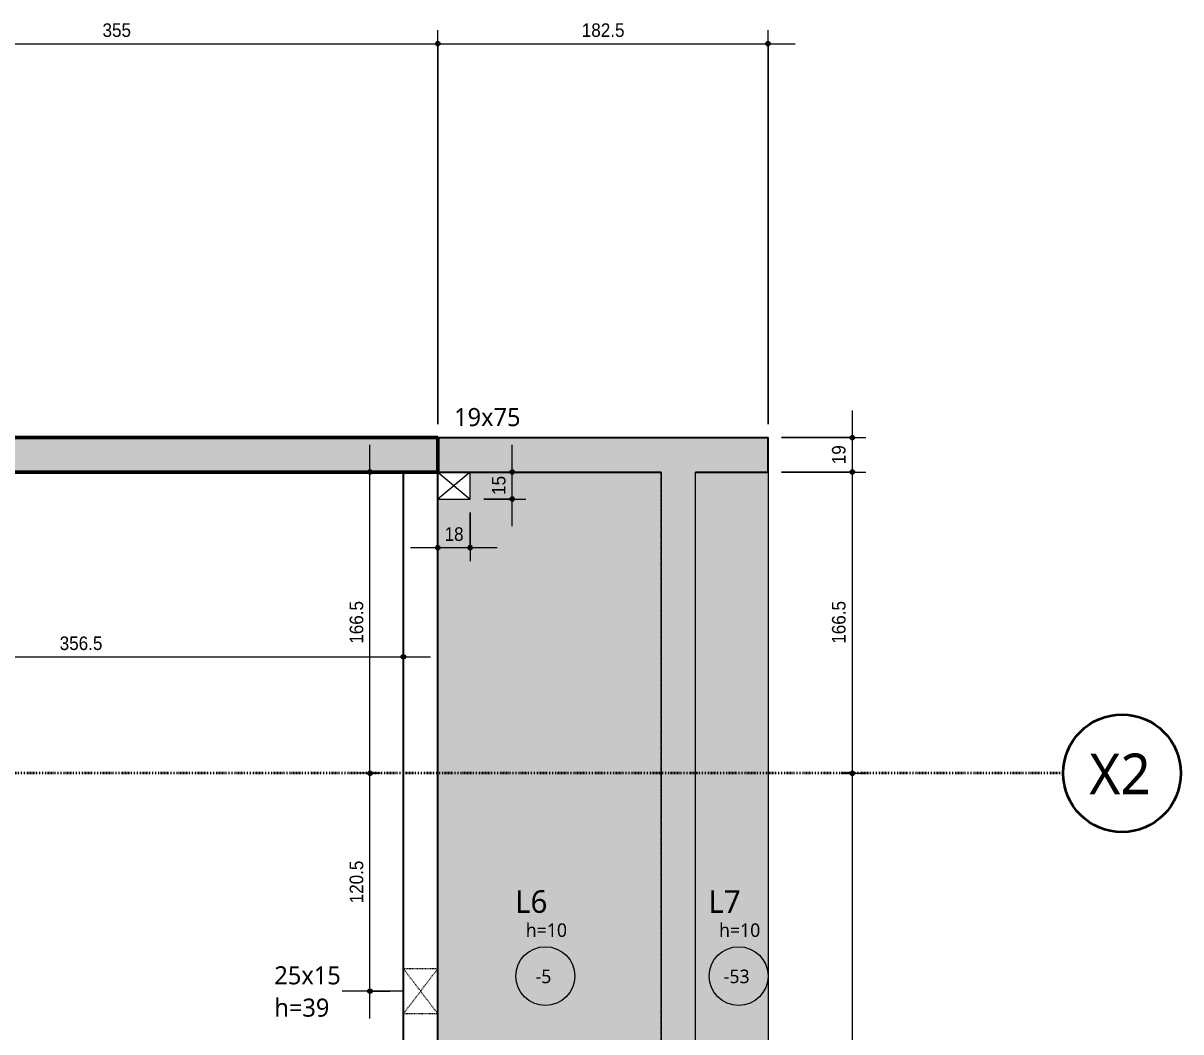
# Model space of a CAD drawing. Header units: centimetres. Extents: x -1897 to 22038, y -1268 to 84208.
# Drawn here: x 1265 to 1905, y 81 to 638 of the extents above; entities that cross this region are included whole.
import ezdxf

# ---------------------------------------------------------------- set-up
doc = ezdxf.new("R2010")
doc.units = ezdxf.units.CM
for name, pattern in [('Dash dot', [1.5875, 0.635, -0.47625, 0, -0.47625]), ('Hidden', [0.714375, 0.47625, -0.238125]), ('Traço', [0.635, 0.3175, -0.3175])]:
    doc.linetypes.add(name, pattern=pattern)
for name, color, linetype, lineweight in [('A-ANNO-DIMS', 7, 'Continuous', 9), ('A-ANNO-DIMS-50', 7, 'Continuous', 9), ('A-DETL', 7, 'Hidden', 18), ('A-FLOR', 7, 'Continuous', 18), ('A-FLOR-IDEN', 7, 'Continuous', 9), ('A-GENM', 7, 'Continuous', 18), ('A-GENM-HDLN', 7, 'Traço', 18), ('A-GENM-IDEN', 7, 'Continuous', 9), ('S-BEAM', 7, 'Continuous', 18), ('S-BEAM-IDEN', 7, 'Continuous', 9), ('S-COLS', 7, 'Continuous', 18), ('S-GRID', 7, 'Continuous', 9), ('S-GRID-IDEN', 7, 'Continuous', 9)]:
    doc.layers.add(name, color=color, linetype=linetype, lineweight=lineweight)
doc.styles.add('Arial_1', font='arial.ttf', dxfattribs={"width": 0.9, "height": 7.5})
doc.styles.add('Gadugi_1', font='gadugi.ttf', dxfattribs={"height": 10})
doc.styles.add('Gadugi_3', font='gadugi.ttf', dxfattribs={"height": 7.5})
doc.styles.add('Gadugi_4', font='gadugi.ttf', dxfattribs={"height": 12.5})
doc.styles.add('Gadugi_5', font='gadugi.ttf', dxfattribs={"height": 22.5})
doc.dimstyles.new('PED_R80_1_5mm_ACIMA_As_ESQ__R00', dxfattribs={"dimscale": 30.48, "dimtxt": 7.651945, "dimasz": 0.328084, "dimexe": 0.246063, "dimexo": 0.246063, "dimgap": 0.049213, "dimtad": 1, "dimdec": 1, "dimrnd": 0.5, "dimdsep": 46, "dimtxsty": 'Arial_1', "dimblk1": 'DOTSMALL', "dimblk2": 'DOTSMALL', "dimsah": 1, "dimcen": 0.09, "dimdle": 0.492126, "dimazin": 0, "dimtfac": 1, "dimtdec": 4, "dimtix": 1, "dimtmove": 0, "dimatfit": 3, "dimfxl": 1, "dimtvp": 1, "dimtolj": 1, "dimtzin": 0, "dimarcsym": 2})

# ---------------------------------------------------------------- blocks, each defined once
blk = doc.blocks.new('PED_FURO_RETANGULAR_R04_2020 _INSTÂNCIA_ - FURO RET-3744103-PL K 100 - FORMA DO 6º PAVIMENTO')
at = {"layer": 'A-GENM-HDLN'}
for p, q in [((-12.5, -9.5), (-12.5, 9.5)), ((-12.49, 9.5), (12.49, -9.5)), ((-12.49, -9.5), (12.49, 9.5)), ((12.5, 9.5), (12.5, -9.5))]:
    blk.add_line(p, q, dxfattribs=at)
blk = doc.blocks.new('PED_TAG_LAJE_R01 - TÍTULO_ESPESSURA_REBAIXO-2413107-PL K 100 - FORMA DO 6º PAVIMENTO')
at = {"layer": 'A-FLOR-IDEN'}
blk.add_circle((-0.046, -0.667), 0.325, dxfattribs=at)
blk = doc.blocks.new('Eixo - X2-2173052-PL K 100 - FORMA DO 6º PAVIMENTO')
at = {"layer": 'S-GRID-IDEN', "color": 114, "lineweight": 35, "true_color": 0x00b050}
blk.add_circle((0, 0), 0.65, dxfattribs=at)
blk = doc.blocks.new('DIMBLOCK108-PL K 100 - FORMA DO 6º PAVIMENTO')
at = {"layer": 'A-ANNO-DIMS-50', "true_color": 0x000032}
h = blk.add_hatch(color=178, dxfattribs=at)
edge = h.paths.add_edge_path(flags=0)
edge.add_arc((1139.5, 627), 1.25, 0, 360)
h = blk.add_hatch(color=178, dxfattribs=at)
edge = h.paths.add_edge_path(flags=0)
edge.add_arc((1494.5, 627), 1.25, 0, 360)
at = {"layer": 'A-ANNO-DIMS-50', "color": 178, "true_color": 0x000032}
for p, q in [((1139.5, 621.26), (1139.5, 634.5)), ((1494.5, 416.75), (1494.5, 634.5)), ((1139.5, 627), (1494.5, 627)), ((1139.5, 627), (1139.5, 621.26)), ((1494.5, 627), (1494.5, 416.75))]:
    blk.add_line(p, q, dxfattribs=at)
for centre in [(1139.5, 627), (1494.5, 627)]:
    blk.add_circle(centre, 1.25, dxfattribs=at)
at = {"layer": 'A-ANNO-DIMS-50', "color": 0, "insert": (1309.23, 638.23), "char_height": 7.5, "width": 18.6472, "attachment_point": 1, "line_spacing_factor": 0.941778, "style": 'Arial_1'}
blk.add_mtext('355', dxfattribs=at)
blk = doc.blocks.new('_DotSmall')
at = {"color": 0, "linetype": 'ByBlock', "const_width": 0.5}
blk.add_lwpolyline([(-0.0625, 0, 1), (0.0625, 0, 1)], format="xyb", close=True, dxfattribs=at)
blk = doc.blocks.new('DIMBLOCK109-PL K 100 - FORMA DO 6º PAVIMENTO')
at = {"layer": 'A-ANNO-DIMS-50', "true_color": 0x000032}
h = blk.add_hatch(color=178, dxfattribs=at)
edge = h.paths.add_edge_path(flags=0)
edge.add_arc((1494.5, 627), 1.25, 0, 360)
h = blk.add_hatch(color=178, dxfattribs=at)
edge = h.paths.add_edge_path(flags=0)
edge.add_arc((1677, 627), 1.25, 0, 360)
at = {"layer": 'A-ANNO-DIMS-50', "color": 178, "true_color": 0x000032}
for p, q in [((1494.5, 416.75), (1494.5, 634.5)), ((1677, 416.75), (1677, 634.5)), ((1494.5, 627), (1692, 627)), ((1494.5, 627), (1494.5, 416.75)), ((1677, 627), (1677, 416.75))]:
    blk.add_line(p, q, dxfattribs=at)
for centre in [(1494.5, 627), (1677, 627)]:
    blk.add_circle(centre, 1.25, dxfattribs=at)
at = {"layer": 'A-ANNO-DIMS-50', "color": 0, "insert": (1574.1, 638.23), "char_height": 7.5, "width": 27.9708, "attachment_point": 1, "line_spacing_factor": 0.941778, "style": 'Arial_1'}
blk.add_mtext('182.5', dxfattribs=at)
blk = doc.blocks.new('DIMBLOCK181-PL K 100 - FORMA DO 6º PAVIMENTO')
at = {"layer": 'A-ANNO-DIMS-50', "true_color": 0x000032}
h = blk.add_hatch(color=178, dxfattribs=at)
edge = h.paths.add_edge_path(flags=0)
edge.add_arc((1723.56, 409.25), 1.25, 0, 360)
h = blk.add_hatch(color=178, dxfattribs=at)
edge = h.paths.add_edge_path(flags=0)
edge.add_arc((1723.56, 390.25), 1.25, 0, 360)
at = {"layer": 'A-ANNO-DIMS-50', "color": 178, "true_color": 0x000032}
for p, q in [((1723.56, 424.25), (1723.56, 390.25)), ((1684.5, 409.25), (1731.06, 409.25)), ((1723.56, 409.25), (1684.5, 409.25)), ((1684.5, 390.25), (1731.06, 390.25)), ((1723.56, 390.25), (1684.5, 390.25))]:
    blk.add_line(p, q, dxfattribs=at)
for centre in [(1723.56, 409.25), (1723.56, 390.25)]:
    blk.add_circle(centre, 1.25, dxfattribs=at)
at = {"layer": 'A-ANNO-DIMS-50', "color": 0, "insert": (1712.33, 394.57), "char_height": 7.5, "width": 12.4315, "attachment_point": 1, "rotation": 90, "line_spacing_factor": 0.941778, "style": 'Arial_1'}
blk.add_mtext('19', dxfattribs=at)
blk = doc.blocks.new('DIMBLOCK182-PL K 100 - FORMA DO 6º PAVIMENTO')
at = {"layer": 'A-ANNO-DIMS-50', "true_color": 0x000032}
h = blk.add_hatch(color=178, dxfattribs=at)
edge = h.paths.add_edge_path(flags=0)
edge.add_arc((1723.56, 390.25), 1.25, 0, 360)
h = blk.add_hatch(color=178, dxfattribs=at)
edge = h.paths.add_edge_path(flags=0)
edge.add_arc((1723.56, 223.75), 1.25, 0, 360)
at = {"layer": 'A-ANNO-DIMS-50', "color": 178, "true_color": 0x000032}
for p, q in [((1684.5, 390.25), (1731.06, 390.25)), ((1723.56, 390.25), (1684.5, 390.25)), ((1723.56, 390.25), (1723.56, 223.75)), ((1717.83, 223.75), (1731.06, 223.75)), ((1723.56, 223.75), (1717.83, 223.75))]:
    blk.add_line(p, q, dxfattribs=at)
for centre in [(1723.56, 390.25), (1723.56, 223.75)]:
    blk.add_circle(centre, 1.25, dxfattribs=at)
at = {"layer": 'A-ANNO-DIMS-50', "color": 0, "insert": (1712.33, 295.35), "char_height": 7.5, "width": 27.9708, "attachment_point": 1, "rotation": 90, "line_spacing_factor": 0.941778, "style": 'Arial_1'}
blk.add_mtext('166.5', dxfattribs=at)
blk = doc.blocks.new('DIMBLOCK183-PL K 100 - FORMA DO 6º PAVIMENTO')
at = {"layer": 'A-ANNO-DIMS-50', "true_color": 0x000032}
h = blk.add_hatch(color=178, dxfattribs=at)
edge = h.paths.add_edge_path(flags=0)
edge.add_arc((1723.56, 223.75), 1.25, 0, 360)
h = blk.add_hatch(color=178, dxfattribs=at)
edge = h.paths.add_edge_path(flags=0)
edge.add_arc((1723.56, -195.75), 1.25, 0, 360)
at = {"layer": 'A-ANNO-DIMS-50', "color": 178, "true_color": 0x000032}
for p, q in [((1717.83, 223.75), (1731.06, 223.75)), ((1723.56, 223.75), (1717.83, 223.75)), ((1723.56, 223.75), (1723.56, -195.75)), ((1684.5, -195.75), (1731.06, -195.75)), ((1723.56, -195.75), (1684.5, -195.75))]:
    blk.add_line(p, q, dxfattribs=at)
for centre in [(1723.56, 223.75), (1723.56, -195.75)]:
    blk.add_circle(centre, 1.25, dxfattribs=at)
at = {"layer": 'A-ANNO-DIMS-50', "color": 0, "insert": (1712.33, 2.35), "char_height": 7.5, "width": 27.9708, "attachment_point": 1, "rotation": 90, "line_spacing_factor": 0.941778, "style": 'Arial_1'}
blk.add_mtext('419.5', dxfattribs=at)
blk = doc.blocks.new('DIMBLOCK241-PL K 100 - FORMA DO 6º PAVIMENTO')
at = {"layer": 'A-ANNO-DIMS-50', "true_color": 0x000032}
h = blk.add_hatch(color=178, dxfattribs=at)
edge = h.paths.add_edge_path(flags=0)
edge.add_arc((1535.64, 390.25), 1.25, 0, 360)
h = blk.add_hatch(color=178, dxfattribs=at)
edge = h.paths.add_edge_path(flags=0)
edge.add_arc((1535.64, 375.33), 1.25, 0, 360)
at = {"layer": 'A-ANNO-DIMS-50', "color": 178, "true_color": 0x000032}
for p, q in [((1535.64, 360.33), (1535.64, 405.25)), ((1541.38, 390.25), (1528.14, 390.25)), ((1535.64, 390.25), (1541.38, 390.25)), ((1519.88, 375.33), (1543.14, 375.33)), ((1535.64, 375.33), (1519.88, 375.33))]:
    blk.add_line(p, q, dxfattribs=at)
for centre in [(1535.64, 390.25), (1535.64, 375.33)]:
    blk.add_circle(centre, 1.25, dxfattribs=at)
at = {"layer": 'A-ANNO-DIMS-50', "color": 0, "insert": (1524.41, 377.61), "char_height": 7.5, "width": 12.4315, "attachment_point": 1, "rotation": 90, "line_spacing_factor": 0.941778, "style": 'Arial_1'}
blk.add_mtext('15', dxfattribs=at)
blk = doc.blocks.new('DIMBLOCK242-PL K 100 - FORMA DO 6º PAVIMENTO')
at = {"layer": 'A-ANNO-DIMS-50', "true_color": 0x000032}
h = blk.add_hatch(color=178, dxfattribs=at)
edge = h.paths.add_edge_path(flags=0)
edge.add_arc((1494.5, 348.46), 1.25, 0, 360)
h = blk.add_hatch(color=178, dxfattribs=at)
edge = h.paths.add_edge_path(flags=0)
edge.add_arc((1512.38, 348.46), 1.25, 0, 360)
at = {"layer": 'A-ANNO-DIMS-50', "color": 178, "true_color": 0x000032}
for p, q in [((1512.38, 367.83), (1512.38, 340.96)), ((1512.38, 348.46), (1512.38, 367.83)), ((1494.5, 342.73), (1494.5, 355.96)), ((1479.5, 348.46), (1527.38, 348.46)), ((1494.5, 348.46), (1494.5, 342.73))]:
    blk.add_line(p, q, dxfattribs=at)
for centre in [(1494.5, 348.46), (1512.38, 348.46)]:
    blk.add_circle(centre, 1.25, dxfattribs=at)
at = {"layer": 'A-ANNO-DIMS-50', "color": 0, "insert": (1498.26, 359.7), "char_height": 7.5, "width": 12.4315, "attachment_point": 1, "line_spacing_factor": 0.941778, "style": 'Arial_1'}
blk.add_mtext('18', dxfattribs=at)
blk = doc.blocks.new('DIMBLOCK243-PL K 100 - FORMA DO 6º PAVIMENTO')
at = {"layer": 'A-ANNO-DIMS-50', "true_color": 0x000032}
h = blk.add_hatch(color=178, dxfattribs=at)
edge = h.paths.add_edge_path(flags=0)
edge.add_arc((1457.03, 223.75), 1.25, 0, 360)
h = blk.add_hatch(color=178, dxfattribs=at)
edge = h.paths.add_edge_path(flags=0)
edge.add_arc((1457.03, 103.3), 1.25, 0, 360)
at = {"layer": 'A-ANNO-DIMS-50', "color": 178, "true_color": 0x000032}
for p, q in [((1462.76, 223.75), (1449.53, 223.75)), ((1457.03, 88.3), (1457.03, 223.75)), ((1457.03, 223.75), (1462.76, 223.75)), ((1468, 103.3), (1449.53, 103.3)), ((1457.03, 103.3), (1468, 103.3))]:
    blk.add_line(p, q, dxfattribs=at)
for centre in [(1457.03, 223.75), (1457.03, 103.3)]:
    blk.add_circle(centre, 1.25, dxfattribs=at)
at = {"layer": 'A-ANNO-DIMS-50', "color": 0, "insert": (1445.79, 151.87), "char_height": 7.5, "width": 27.9708, "attachment_point": 1, "rotation": 90, "line_spacing_factor": 0.941778, "style": 'Arial_1'}
blk.add_mtext('120.5', dxfattribs=at)
blk = doc.blocks.new('DIMBLOCK244-PL K 100 - FORMA DO 6º PAVIMENTO')
at = {"layer": 'A-ANNO-DIMS-50', "true_color": 0x000032}
h = blk.add_hatch(color=178, dxfattribs=at)
edge = h.paths.add_edge_path(flags=0)
edge.add_arc((1457.03, 390.25), 1.25, 0, 360)
h = blk.add_hatch(color=178, dxfattribs=at)
edge = h.paths.add_edge_path(flags=0)
edge.add_arc((1457.03, 223.75), 1.25, 0, 360)
at = {"layer": 'A-ANNO-DIMS-50', "color": 178, "true_color": 0x000032}
for p, q in [((1457.03, 223.75), (1457.03, 405.25)), ((1462.76, 390.25), (1449.53, 390.25)), ((1457.03, 390.25), (1462.76, 390.25)), ((1462.76, 223.75), (1449.53, 223.75)), ((1457.03, 223.75), (1462.76, 223.75))]:
    blk.add_line(p, q, dxfattribs=at)
for centre in [(1457.03, 390.25), (1457.03, 223.75)]:
    blk.add_circle(centre, 1.25, dxfattribs=at)
at = {"layer": 'A-ANNO-DIMS-50', "color": 0, "insert": (1445.79, 295.35), "char_height": 7.5, "width": 27.9708, "attachment_point": 1, "rotation": 90, "line_spacing_factor": 0.941778, "style": 'Arial_1'}
blk.add_mtext('166.5', dxfattribs=at)
blk = doc.blocks.new('DIMBLOCK253-PL K 100 - FORMA DO 6º PAVIMENTO')
at = {"layer": 'A-ANNO-DIMS-50', "true_color": 0x000032}
h = blk.add_hatch(color=178, dxfattribs=at)
edge = h.paths.add_edge_path(flags=0)
edge.add_arc((1118.94, 288.12), 1.25, 0, 360)
h = blk.add_hatch(color=178, dxfattribs=at)
edge = h.paths.add_edge_path(flags=0)
edge.add_arc((1475.5, 288.12), 1.25, 0, 360)
at = {"layer": 'A-ANNO-DIMS-50', "color": 178, "true_color": 0x000032}
for p, q in [((1118.94, 306.78), (1118.94, 280.62)), ((1118.94, 288.12), (1118.94, 306.78)), ((1475.5, 282.39), (1475.5, 295.62)), ((1118.94, 288.12), (1490.5, 288.12)), ((1475.5, 288.12), (1475.5, 282.39))]:
    blk.add_line(p, q, dxfattribs=at)
for centre in [(1118.94, 288.12), (1475.5, 288.12)]:
    blk.add_circle(centre, 1.25, dxfattribs=at)
at = {"layer": 'A-ANNO-DIMS-50', "color": 0, "insert": (1285.56, 299.36), "char_height": 7.5, "width": 27.9708, "attachment_point": 1, "line_spacing_factor": 0.941778, "style": 'Arial_1'}
blk.add_mtext('356.5', dxfattribs=at)

msp = doc.modelspace()

# ---------------------------------------------------------------- hatches: boundary and pattern name
at = {"layer": 'A-DETL', "linetype": 'Continuous', "true_color": 0xccffcc}
msp.add_hatch(color=254, dxfattribs=at).paths.add_polyline_path([(1637, -195.75), (1637, 390.25), (1618, 390.25), (1618, -195.75)], flags=0)
at = {"layer": 'A-FLOR', "true_color": 0xd9d9d9}
msp.add_hatch(color=254, dxfattribs=at).paths.add_polyline_path([(1618, -195.75), (1618, 390.25), (1512.38, 390.25), (1512.38, 375.33), (1494.5, 375.33), (1494.5, -195.75), (1558.38, -195.75)], flags=0)
at = {"layer": 'A-FLOR', "true_color": 0xe6b8b7}
msp.add_hatch(color=9, dxfattribs=at).paths.add_polyline_path([(1637, -195.75), (1677, -195.75), (1677, 390.25), (1637, 390.25)], flags=0)
at = {"layer": 'S-BEAM', "true_color": 0xccffcc}
msp.add_hatch(color=254, dxfattribs=at).paths.add_polyline_path([(1637, 390.25), (1677, 390.25), (1677, 409.25), (1494.5, 409.25), (1494.5, 390.25), (1618, 390.25)], flags=0)
at = {"layer": 'S-COLS', "true_color": 0x808080}
msp.add_hatch(color=8, dxfattribs=at).paths.add_polyline_path([(1120.5, 390.25), (1494.5, 390.25), (1494.5, 409.25), (1120.5, 409.25)], flags=0)

# ---------------------------------------------------------------- linework, layer by layer
at = {"lineweight": 18}
for p, q in [((1494.5, 390.25), (1512.38, 375.33)), ((1512.38, 390.25), (1494.5, 375.33))]:
    msp.add_line(p, q, dxfattribs=at)
at = {"layer": 'A-DETL'}
for p, q in [((1618, 390.25), (1618, -195.75)), ((1618, -195.75), (1618, 390.25)), ((1637, -195.75), (1637, 390.25)), ((1637, -195.75), (1637, 390.25))]:
    msp.add_line(p, q, dxfattribs=at)
at = {"layer": 'A-FLOR'}
for p, q in [((1512.38, 375.33), (1512.38, 390.25)), ((1637, 390.25), (1677, 390.25)), ((1637, -195.75), (1637, 390.25)), ((1677, 390.25), (1677, -195.75)), ((1494.5, 375.33), (1512.38, 375.33))]:
    msp.add_line(p, q, dxfattribs=at)
at = {"layer": 'A-GENM-IDEN'}
msp.add_line((1475.5, 103.3), (1441.59, 103.3), dxfattribs=at)
at = {"layer": 'S-BEAM', "lineweight": 25}
for p, q in [((1494.5, 409.25), (1677, 409.25)), ((1677, 390.25), (1677, 409.25)), ((1475.5, -195.75), (1475.5, 390.25)), ((1494.5, -195.75), (1494.5, 390.25)), ((1494.5, 390.25), (1618, 390.25)), ((1637, 390.25), (1677, 390.25))]:
    msp.add_line(p, q, dxfattribs=at)
at = {"layer": 'S-COLS', "lineweight": 50}
for p, q in [((1139.5, 409.25), (1494.5, 409.25)), ((1494.5, 409.25), (1494.5, 390.25)), ((1494.5, 390.25), (1120.5, 390.25))]:
    msp.add_line(p, q, dxfattribs=at)
at = {"layer": 'S-GRID', "color": 114, "linetype": 'Dash dot', "lineweight": 35, "true_color": 0x00b050}
msp.add_line((1840.12, 223.75), (-1832.27, 223.75), dxfattribs=at)

# ---------------------------------------------------------------- block references
at = {"layer": 'A-FLOR-IDEN', "xscale": 49.99999999999998, "yscale": 49.99999999999998, "zscale": 49.99999999999998}
for p in [(1556.25, 145), (1663.04, 145)]:
    msp.add_blockref('PED_TAG_LAJE_R01 - TÍTULO_ESPESSURA_REBAIXO-2413107-PL K 100 - FORMA DO 6º PAVIMENTO', p, dxfattribs=at)
at = {"layer": 'A-GENM', "linetype": 'Traço', "rotation": 89.9999999999999}
msp.add_blockref('PED_FURO_RETANGULAR_R04_2020 _INSTÂNCIA_ - FURO RET-3744103-PL K 100 - FORMA DO 6º PAVIMENTO', (1485, 103.3), dxfattribs=at)
at = {"layer": 'S-GRID-IDEN', "color": 114, "true_color": 0x00b050, "xscale": 49.99999999999998, "yscale": 49.99999999999998, "zscale": 49.99999999999998, "rotation": 90}
msp.add_blockref('Eixo - X2-2173052-PL K 100 - FORMA DO 6º PAVIMENTO', (1872.62, 223.75), dxfattribs=at)

# ---------------------------------------------------------------- texts
at = {"layer": 'A-FLOR-IDEN', "attachment_point": 1}
for s, insert, char_height, width, style in [('L6', (1537.23, 159.09), 12.5, 21.6456, 'Gadugi_4'), ('L7', (1644.01, 159.09), 12.5, 21.6456, 'Gadugi_4'), ('h=10', (1543.12, 140.8), 7.5, 29.6624, 'Gadugi_3'), ('h=10', (1649.91, 140.8), 7.5, 29.6624, 'Gadugi_3'), ('-5', (1548.54, 115.24), 7.5, 12.0253, 'Gadugi_3'), ('-53', (1652.5, 115.24), 7.5, 18.8397, 'Gadugi_3')]:
    msp.add_mtext(s, dxfattribs=dict(at, insert=insert, char_height=char_height, width=width, style=style))
at = {"layer": 'A-GENM-IDEN', "char_height": 10, "attachment_point": 1, "style": 'Gadugi_1'}
for s, insert, width in [('25x15', (1404.19, 117.09), 44.8945), ('h=39', (1404.19, 99.23), 39.6835)]:
    msp.add_mtext(s, dxfattribs=dict(at, insert=insert, width=width))
at = {"layer": 'S-BEAM-IDEN', "insert": (1503.52, 425.63), "char_height": 10, "width": 44.8945, "attachment_point": 1, "style": 'Gadugi_1'}
msp.add_mtext('19x75', dxfattribs=at)
at = {"layer": 'S-GRID-IDEN', "color": 114, "true_color": 0x00b050, "insert": (1854.55, 234.66), "char_height": 22.5, "width": 43.692, "attachment_point": 1, "style": 'Gadugi_5'}
msp.add_mtext('X2', dxfattribs=at)

# ---------------------------------------------------------------- dimensions: what is measured, and where the dimension line sits
at = {"layer": 'A-ANNO-DIMS', "color": 178, "true_color": 0x000032}
for base, p1, p2, override, picture, middle in [((1494.5, 627), (1139.5, 628.76), (1494.5, 409.25), {"dimpost": '<>', "dimfxl": 417.386044}, 'DIMBLOCK108-PL K 100 - FORMA DO 6º PAVIMENTO', (1317, 632.33)), ((1677, 627), (1494.5, 409.25), (1677, 409.25), {"dimpost": '<>', "dimfxl": 182.5}, 'DIMBLOCK109-PL K 100 - FORMA DO 6º PAVIMENTO', (1585.75, 632.32)), ((1512.38, 348.46), (1494.5, 350.23), (1512.38, 375.33), {"dimpost": '<>', "dimfxl": 30.823733}, 'DIMBLOCK242-PL K 100 - FORMA DO 6º PAVIMENTO', (1503.44, 353.79)), ((1475.5, 288.12), (1118.94, 314.28), (1475.5, 289.89), {"dimpost": '<>', "dimfxl": 357.397863}, 'DIMBLOCK253-PL K 100 - FORMA DO 6º PAVIMENTO', (1297.22, 293.46))]:
    dim = msp.add_linear_dim(base=base, p1=p1, p2=p2, dimstyle='PED_R80_1_5mm_ACIMA_As_ESQ__R00', override=override, dxfattribs=at)
    dim.commit()
    dim.dimension.update_dxf_attribs({"geometry": picture, "text_midpoint": middle})
for base, p1, p2, override, picture, middle in [((1723.56, 390.25), (1677, 409.25), (1677, 390.25), {"dimpost": '<>', "dimfxl": 19}, 'DIMBLOCK181-PL K 100 - FORMA DO 6º PAVIMENTO', (1718.23, 399.75)), ((1457.03, 390.25), (1455.26, 223.75), (1455.26, 390.25), {"dimpost": '<>', "dimfxl": 166.5}, 'DIMBLOCK244-PL K 100 - FORMA DO 6º PAVIMENTO', (1451.7, 307)), ((1535.64, 390.25), (1512.38, 375.33), (1533.88, 390.25), {"dimpost": '<>', "dimfxl": 26.162526}, 'DIMBLOCK241-PL K 100 - FORMA DO 6º PAVIMENTO', (1530.32, 382.79)), ((1723.56, 223.75), (1677, 390.25), (1725.33, 223.75), {"dimpost": '<>', "dimfxl": 173.37257}, 'DIMBLOCK182-PL K 100 - FORMA DO 6º PAVIMENTO', (1718.23, 307)), ((1457.0265, 223.75), (1475.5, 103.2973), (1455.2587, 223.75), {"dimpost": '<>', "dimfxl": 122.141602}, 'DIMBLOCK243-PL K 100 - FORMA DO 6º PAVIMENTO', (1451.6972, 163.5236)), ((1723.56, -195.75), (1725.33, 223.75), (1677, -195.75), {"dimpost": '<>', "dimfxl": 422.274969}, 'DIMBLOCK183-PL K 100 - FORMA DO 6º PAVIMENTO', (1718.23, 14))]:
    dim = msp.add_linear_dim(base=base, p1=p1, p2=p2, angle=90, dimstyle='PED_R80_1_5mm_ACIMA_As_ESQ__R00', override=override, dxfattribs=at)
    dim.commit()
    dim.dimension.update_dxf_attribs({"geometry": picture, "text_midpoint": middle})

doc.saveas('drawing.dxf')
